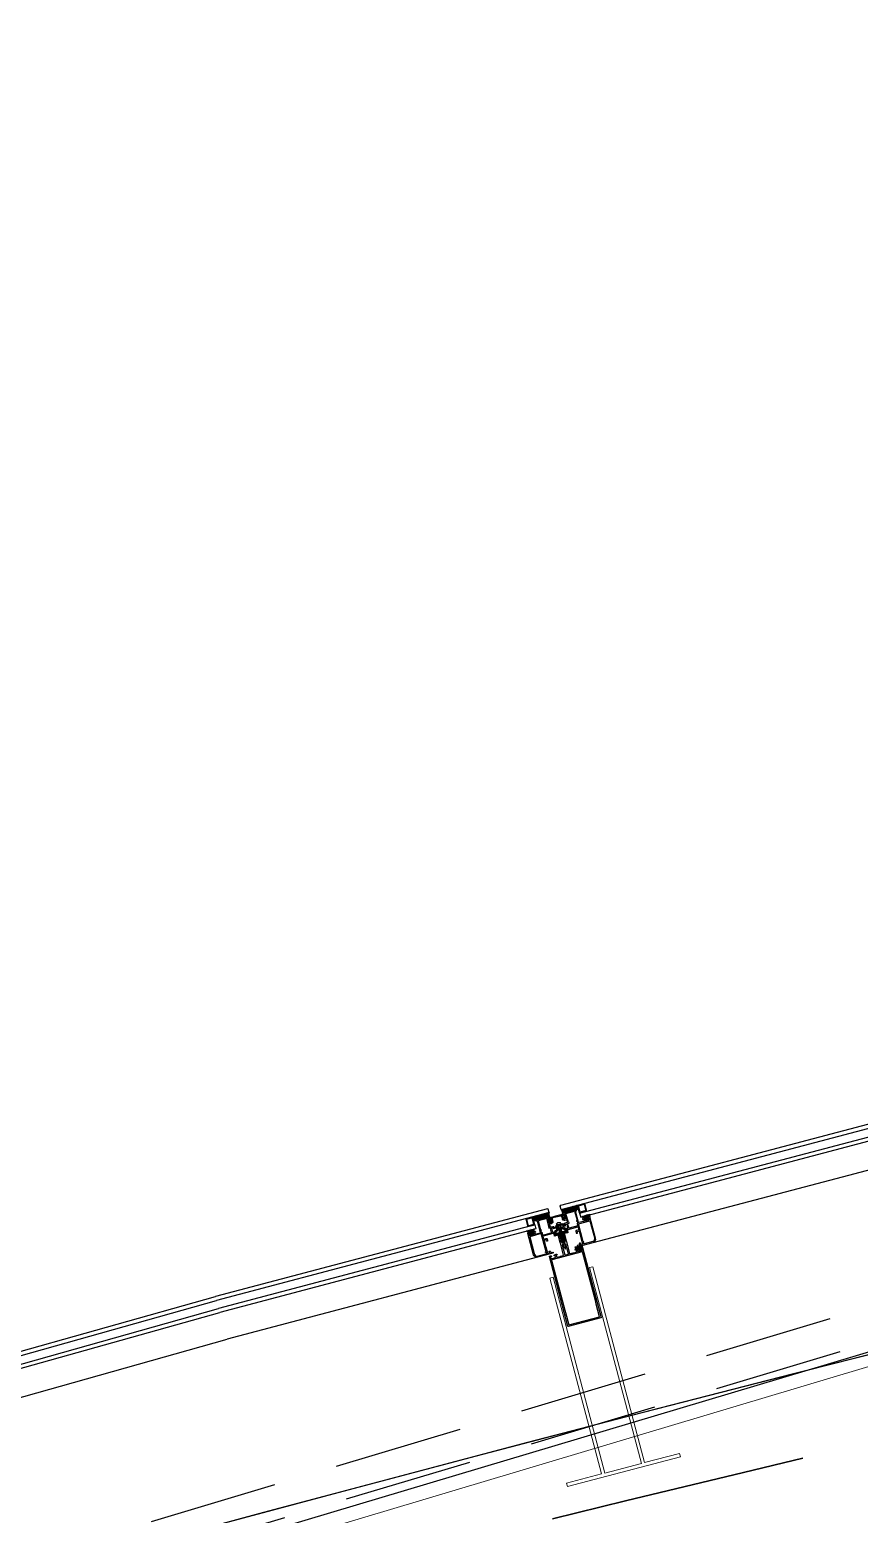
# Model space of a CAD drawing. Header units: millimetres. Extents: x 62878 to 70819, y -67946 to -61850.
# Drawn here: x 64142.7 to 64263.5, y -62101.5 to -61885.4 of the extents above; entities that cross this region are included whole.
import ezdxf

# ---------------------------------------------------------------- set-up
doc = ezdxf.new("R2010")
doc.units = ezdxf.units.MM
doc.linetypes.add('HIDDEN', pattern=[0.375, 0.25, -0.125])
doc.layers.add('alan hesabı1', color=7, linetype='Continuous', plot=False)
for name, color, linetype, lineweight in [('BA DÖŞ.-yeni', 11, 'Continuous', 30), ('Dog_dos_yeni', 63, 'Continuous', 5), ('DOGRAMA', 171, 'Continuous', 0), ('DUV.ALÇ.-yeni', 20, 'Continuous', 25), ('GOR-2', 152, 'Continuous', 20)]:
    doc.layers.add(name, color=color, linetype=linetype, lineweight=lineweight)
pattern_1 = [(239.79576, (64329.14351, -62042.92841), (0.13719772, -0.07986456), [])]
pattern_2 = [(329.79576, (64116.50258, -62099.09374), (-0.07986456, -0.13719772), [])]

# ---------------------------------------------------------------- blocks, each defined once
blk = doc.blocks.new('a2we')
at = {"lineweight": 5, "ltscale": 0.5}
for p, q in [((-198.1, -420.1), (-197.1, -419.7)), ((-194.9, -421.4), (-198.1, -420.1)), ((-193.9, -421), (-198.1, -420.1)), ((-198.1, -422.7), (-197.1, -422.3)), ((-194.9, -424), (-198.1, -422.7)), ((-193.9, -423.6), (-198.1, -422.7)), ((-198.1, -425.2), (-197.1, -424.9)), ((-194.9, -426.5), (-198.1, -425.2)), ((-193.9, -426.1), (-198.1, -425.2)), ((-198.1, -427.7), (-197.1, -427.3)), ((-194.9, -429), (-198.1, -427.7)), ((-193.9, -428.6), (-198.1, -427.7)), ((-198.1, -429.9), (-197.1, -429.6)), ((-194.9, -431.2), (-198.1, -429.9)), ((-193.9, -430.9), (-198.1, -429.9)), ((-198.1, -432.2), (-197.1, -431.8)), ((-194.9, -433.5), (-198.1, -432.2)), ((-193.9, -433.1), (-198.1, -432.2)), ((-197.6, -417.6), (-196.6, -417.2)), ((-194.2, -418.3), (-197.6, -417.6)), ((-195.2, -418.6), (-197.6, -417.6)), ((-196.9, -417.9), (-197.1, -418.3)), ((-197.1, -419.7), (-197.1, -418.4)), ((-197.1, -419.7), (-193.9, -421)), ((-197.1, -419.7), (-193.9, -421)), ((-197.1, -422.3), (-197.1, -420.5)), ((-197.1, -422.3), (-193.9, -423.6)), ((-197.1, -422.3), (-193.9, -423.6)), ((-197.1, -424.9), (-197.1, -423.1)), ((-197.1, -424.9), (-193.9, -426.1)), ((-197.1, -424.9), (-193.9, -426.1)), ((-197.1, -427.3), (-197.1, -425.6)), ((-197.1, -427.3), (-193.9, -428.6)), ((-197.1, -427.3), (-193.9, -428.6)), ((-197.1, -429.6), (-197.1, -428)), ((-197.1, -429.6), (-193.9, -430.9)), ((-197.1, -429.6), (-193.9, -430.9)), ((-197.1, -431.8), (-197.1, -430.3)), ((-197.1, -431.8), (-193.9, -433.1)), ((-197.1, -431.8), (-193.9, -433.1)), ((-196, -415.3), (-196.6, -417.2)), ((-196.6, -417.2), (-194.2, -418.3)), ((-196, -415.3), (-195.5, -417.7)), ((-194.2, -418.3), (-195.2, -418.6)), ((-195.2, -418.6), (-194.9, -419.3)), ((-194.9, -420.6), (-194.9, -419.4)), ((-193.9, -421), (-194.9, -421.4)), ((-194.9, -423.2), (-194.9, -421.4)), ((-193.9, -423.6), (-194.9, -424)), ((-194.9, -425.7), (-194.9, -424)), ((-193.9, -426.1), (-194.9, -426.5)), ((-194.9, -428.2), (-194.9, -426.5)), ((-193.9, -428.6), (-194.9, -429)), ((-194.9, -430.5), (-194.9, -429)), ((-193.9, -430.9), (-194.9, -431.2)), ((-194.9, -432.7), (-194.9, -431.2)), ((-192.8, -453.3), (-199.2, -453.3)), ((-199.2, -454.6), (-199.2, -453.3)), ((-198.1, -434.4), (-197.1, -434.1)), ((-194.9, -435.7), (-198.1, -434.4)), ((-193.9, -435.4), (-198.1, -434.4)), ((-198.1, -436.7), (-197.1, -436.4)), ((-194.9, -438), (-198.1, -436.7)), ((-193.9, -437.7), (-198.1, -436.7)), ((-198.1, -439), (-197.1, -438.7)), ((-194.9, -440.3), (-198.1, -439)), ((-193.9, -440), (-198.1, -439)), ((-198.1, -441.3), (-197.1, -441)), ((-194.9, -442.6), (-198.1, -441.3)), ((-193.9, -442.3), (-198.1, -441.3)), ((-198.1, -443.6), (-197.1, -443.3)), ((-194.9, -444.9), (-198.1, -443.6)), ((-193.9, -444.6), (-198.1, -443.6)), ((-198.1, -445.9), (-197.1, -445.6)), ((-193.9, -446.9), (-198.1, -445.9)), ((-194.9, -447.2), (-198.1, -445.9)), ((-197.1, -447.9), (-198.1, -448.2)), ((-194.9, -449.5), (-198.1, -448.2)), ((-198.1, -448.2), (-193.9, -449.2)), ((-198.1, -450.5), (-197.1, -450.2)), ((-194.9, -451.8), (-198.1, -450.5)), ((-193.9, -451.5), (-198.1, -450.5)), ((-197.1, -434.1), (-197.1, -432.5)), ((-197.1, -434.1), (-193.9, -435.4)), ((-197.1, -434.1), (-193.9, -435.4)), ((-197.1, -436.4), (-197.1, -434.8)), ((-197.1, -436.4), (-193.9, -437.7)), ((-197.1, -436.4), (-193.9, -437.7)), ((-197.1, -438.7), (-197.1, -437.1)), ((-197.1, -438.7), (-193.9, -440)), ((-197.1, -438.7), (-193.9, -440)), ((-197.1, -441), (-197.1, -439.4)), ((-197.1, -441), (-193.9, -442.3)), ((-197.1, -443.3), (-197.1, -441.7)), ((-197.1, -443.3), (-193.9, -444.6)), ((-197.1, -445.6), (-197.1, -444)), ((-197.1, -445.6), (-193.9, -446.9)), ((-197.1, -445.6), (-193.9, -446.9)), ((-197.1, -447.9), (-197.1, -446.3)), ((-193.9, -449.2), (-197.1, -447.9)), ((-197.1, -450.2), (-197.1, -448.6)), ((-197.1, -450.2), (-193.9, -451.5)), ((-197.1, -453.3), (-197.1, -450.9)), ((-193.9, -433.1), (-194.9, -433.5)), ((-194.9, -435), (-194.9, -433.5)), ((-193.9, -435.4), (-194.9, -435.7)), ((-194.9, -437.3), (-194.9, -435.7)), ((-193.9, -437.7), (-194.9, -438)), ((-194.9, -439.6), (-194.9, -438)), ((-193.9, -440), (-194.9, -440.3)), ((-194.9, -441.8), (-194.9, -440.3)), ((-193.9, -442.3), (-194.9, -442.6)), ((-194.9, -444.1), (-194.9, -442.6)), ((-193.9, -444.6), (-194.9, -444.9)), ((-194.9, -446.4), (-194.9, -444.9)), ((-193.9, -446.9), (-194.9, -447.2)), ((-194.9, -448.7), (-194.9, -447.2)), ((-193.9, -449.2), (-194.9, -449.5)), ((-194.9, -451), (-194.9, -449.5)), ((-193.9, -451.5), (-194.9, -451.8)), ((-194.9, -453.3), (-194.9, -451.8)), ((-192.8, -454.6), (-192.8, -453.3))]:
    blk.add_line(p, q, dxfattribs=at)
blk.add_lwpolyline([(-196.5, -455.7), (-196.1, -455.4), (-195.9, -455.4), (-195.6, -455.7)], dxfattribs=at)
for centre, radius, start, end in [((-196.9, -418.4), 0.2, 155.3251, 180), ((-195.1, -419.4), 0.2, 0, 19.1116), ((-195.7, -449.5), 6.19, 234.7573, 262.4905), ((-196.4, -449.5), 6.19, 277.5095, 305.2427)]:
    blk.add_arc(centre, radius, start, end, dxfattribs=at)

msp = doc.modelspace()

# ---------------------------------------------------------------- hatches: boundary and pattern name
at = {"layer": 'DOGRAMA', "lineweight": -2}
h = msp.add_hatch(dxfattribs=at)
h.set_pattern_fill('ANSI31', color=256, scale=0.04, angle=672.2161, style=0)
h.set_pattern_definition([(329.79576, (64096.87568, -62104.27784), (-0.06389165, -0.10975817), [])])
h.paths.add_polyline_path([(64221.62, -62057.33, 0.414214), (64221.6, -62057.36), (64220.34, -62057.69, 0.153231), (64220.09, -62057.14), (64221.47, -62056.77)])
h.paths.add_polyline_path([(64221.89, -62057.28), (64221.65, -62057.35, 0.414214), (64221.62, -62057.33), (64221.47, -62056.77), (64221.74, -62056.7)])
h = msp.add_hatch(dxfattribs=at)
h.set_pattern_fill('AR-HBONE', color=256, scale=0.03, angle=672.2161, style=0)
h.set_pattern_definition([(239.79576, (64235.77755, -62090.66185), (0.04333845, -0.16407858), [0.36, -0.12]), (329.79576, (64235.71718, -62090.76556), (0.04333845, -0.16407858), [0.36, -0.12])])
h.paths.add_polyline_path([(64222.4, -62057.15), (64222.64, -62057.08), (64222.49, -62056.5), (64221.74, -62056.7), (64221.89, -62057.28)])
h = msp.add_hatch(dxfattribs=at)
h.set_pattern_fill('AR-HBONE', color=256, scale=0.03, angle=672.2161, style=0)
h.set_pattern_definition([(329.79576, (64221.26204, -62094.49586), (0.04333845, -0.16407858), [0.36, -0.12]), (239.79576, (64221.36574, -62094.55623), (0.04333845, -0.16407858), [0.36, -0.12])])
h.paths.add_polyline_path([(64216.35, -62058.75), (64216.1, -62058.81), (64215.95, -62058.23), (64216.7, -62058.03), (64216.85, -62058.61)])
h = msp.add_hatch(dxfattribs=at)
h.set_pattern_fill('ANSI31', color=256, scale=0.04, angle=672.2161, style=0)
h.set_pattern_definition([(239.79576, (64348.77041, -62037.74431), (0.10975817, -0.06389165), [])])
h.paths.add_polyline_path([(64217.11, -62058.52, -0.414214), (64217.15, -62058.54), (64218.41, -62058.2, -0.153231), (64218.35, -62057.6), (64216.97, -62057.96)])
h.paths.add_polyline_path([(64216.85, -62058.61), (64217.09, -62058.55, -0.414214), (64217.11, -62058.52), (64216.97, -62057.96), (64216.7, -62058.03)])
h = msp.add_hatch(dxfattribs=at)
h.set_pattern_fill('ANSI31', color=256, scale=0.05, angle=672.2161, style=0)
h.set_pattern_definition(pattern_2)
edge = h.paths.add_edge_path(flags=16)
edge.add_arc((64219.05, -62058.59), 0.668, 187.9201, 201.6714, ccw=False)
edge.add_line((64218.39, -62058.68), (64218.67, -62058.6))
edge.add_line((64218.67, -62058.6), (64218.71, -62058.76))
edge.add_line((64218.71, -62058.76), (64218.43, -62058.83))
edge = h.paths.add_edge_path()
edge.add_line((64218.87, -62059.05), (64218.76, -62059.08))
edge.add_line((64218.76, -62059.08), (64218.7, -62058.84))
edge.add_line((64218.7, -62058.84), (64218.52, -62058.89))
edge.add_line((64218.52, -62058.89), (64218.55, -62059.01))
edge.add_line((64218.55, -62059.01), (64218.45, -62059.03))
edge.add_arc((64218.71, -62058.68), 0.442, 155.4881, 234.1034, ccw=False)
edge.add_line((64218.31, -62058.49), (64218.4, -62058.47))
edge.add_line((64218.4, -62058.47), (64218.43, -62058.58))
edge.add_line((64218.43, -62058.58), (64218.62, -62058.53))
edge.add_line((64218.62, -62058.53), (64218.56, -62058.3))
edge.add_line((64218.56, -62058.3), (64219.52, -62058.04))
edge.add_arc((64219.53, -62058.09), 0.05, -68.4944, 104.7958, ccw=False)
edge.add_line((64219.55, -62058.13), (64218.84, -62058.38))
edge.add_arc((64218.87, -62058.47), 0.1, 108.3705, 194.7958)
edge.add_line((64218.77, -62058.5), (64218.9, -62058.99))
edge.add_arc((64218.85, -62059), 0.05, -75.2042, 14.7958, ccw=False)
h = msp.add_hatch(dxfattribs=at)
h.set_pattern_fill('ANSI31', color=256, scale=0.05, angle=672.2161, style=0)
h.set_pattern_definition(pattern_1)
edge = h.paths.add_edge_path(flags=16)
edge.add_arc((64219.97, -62058.34), 0.668, 7.9201, 21.6714)
edge.add_line((64220.59, -62058.1), (64220.31, -62058.17))
edge.add_line((64220.31, -62058.17), (64220.35, -62058.33))
edge.add_line((64220.35, -62058.33), (64220.63, -62058.25))
edge = h.paths.add_edge_path()
edge.add_line((64220.36, -62058.66), (64220.46, -62058.63))
edge.add_line((64220.46, -62058.63), (64220.4, -62058.39))
edge.add_line((64220.4, -62058.39), (64220.58, -62058.35))
edge.add_line((64220.58, -62058.35), (64220.62, -62058.46))
edge.add_line((64220.62, -62058.46), (64220.71, -62058.44))
edge.add_arc((64220.31, -62058.25), 0.442, 335.4881, 414.1034)
edge.add_line((64220.57, -62057.9), (64220.47, -62057.92))
edge.add_line((64220.47, -62057.92), (64220.5, -62058.04))
edge.add_line((64220.5, -62058.04), (64220.32, -62058.09))
edge.add_line((64220.32, -62058.09), (64220.26, -62057.85))
edge.add_line((64220.26, -62057.85), (64219.29, -62058.1))
edge.add_arc((64219.3, -62058.15), 0.05, 104.7958, 278.0859)
edge.add_line((64219.31, -62058.2), (64220.05, -62058.06))
edge.add_arc((64220.07, -62058.16), 0.1, 14.7958, 101.221, ccw=False)
edge.add_line((64220.17, -62058.13), (64220.29, -62058.62))
edge.add_arc((64220.34, -62058.61), 0.05, 194.7958, 284.7958)
h = msp.add_hatch(dxfattribs=at)
h.set_pattern_fill('ANSI31', color=256, scale=0.05, angle=672.2161, style=0)
h.set_pattern_definition(pattern_1)
edge = h.paths.add_edge_path(flags=16)
edge.add_arc((64223.76, -62058.18), 0.4, 273.2588, 296.3327, ccw=False)
edge.add_line((64223.78, -62058.58), (64223.71, -62058.33))
edge.add_line((64223.71, -62058.33), (64223.87, -62058.29))
edge.add_line((64223.87, -62058.29), (64223.93, -62058.53))
edge = h.paths.add_edge_path()
edge.add_arc((64223.76, -62058.18), 0.5, 247.9259, 321.6657, ccw=False)
edge.add_line((64223.57, -62058.64), (64223.54, -62058.54))
edge.add_line((64223.54, -62058.54), (64223.66, -62058.51))
edge.add_line((64223.66, -62058.51), (64223.64, -62058.45))
edge.add_arc((64223.55, -62058.48), 0.1, 14.7958, 104.7958)
edge.add_line((64223.52, -62058.38), (64223.31, -62058.44))
edge.add_line((64223.31, -62058.44), (64223.26, -62058.26))
edge.add_line((64223.26, -62058.26), (64223.3, -62058.25))
edge.add_arc((64223.32, -62058.32), 0.065, 36.3864, 104.7958, ccw=False)
edge.add_arc((64223.4, -62058.26), 0.0327, 216.3864, 410.226)
edge.add_arc((64223.31, -62058.41), 0.199, 58.8795, 109.1454)
edge.add_arc((64223.24, -62058.17), 0.05, 105.7679, 283.2812, ccw=False)
edge.add_arc((64223.31, -62058.43), 0.323, 66.4101, 105.7364, ccw=False)
edge.add_arc((64223.45, -62058.12), 0.02, 246.4101, 314.7958)
edge.add_line((64223.46, -62058.13), (64223.62, -62057.98))
edge.add_arc((64223.63, -62057.99), 0.015, -25.2042, 134.7958, ccw=False)
edge.add_line((64223.64, -62057.99), (64223.59, -62058.1))
edge.add_arc((64223.61, -62058.11), 0.02, 154.7958, 314.7958)
edge.add_line((64223.62, -62058.13), (64223.83, -62057.92))
edge.add_arc((64223.84, -62057.93), 0.015, -25.2042, 134.7958, ccw=False)
edge.add_line((64223.86, -62057.94), (64223.8, -62058.05))
edge.add_arc((64223.82, -62058.06), 0.02, 154.7958, 314.7958)
edge.add_line((64223.84, -62058.07), (64224.04, -62057.86))
edge.add_arc((64224.05, -62057.87), 0.015, -25.2042, 134.7958, ccw=False)
edge.add_line((64224.07, -62057.88), (64224.02, -62057.99))
edge.add_arc((64224.03, -62058), 0.02, 154.7958, 314.7958)
edge.add_line((64224.05, -62058.01), (64224.26, -62057.81))
edge.add_arc((64224.27, -62057.82), 0.015, -25.2042, 134.7958, ccw=False)
edge.add_line((64224.28, -62057.82), (64224.23, -62057.93))
edge.add_arc((64224.32, -62057.97), 0.1, 154.7958, 194.7958)
edge.add_line((64224.23, -62058), (64224.28, -62058.18))
edge.add_line((64224.28, -62058.18), (64224.06, -62058.24))
edge.add_arc((64224.09, -62058.34), 0.1, 104.7958, 194.7958)
edge.add_line((64223.99, -62058.36), (64224.01, -62058.42))
edge.add_line((64224.01, -62058.42), (64224.12, -62058.39))
edge.add_line((64224.12, -62058.39), (64224.15, -62058.49))
h = msp.add_hatch(dxfattribs=at)
h.set_pattern_fill('ANSI31', color=256, scale=0.05, angle=672.2161, style=0)
h.set_pattern_definition(pattern_2)
edge = h.paths.add_edge_path(flags=16)
edge.add_arc((64215.67, -62060.31), 0.4, 273.2588, 296.3327)
edge.add_line((64215.85, -62060.67), (64215.79, -62060.43))
edge.add_line((64215.79, -62060.43), (64215.63, -62060.47))
edge.add_line((64215.63, -62060.47), (64215.7, -62060.71))
edge = h.paths.add_edge_path()
edge.add_arc((64215.67, -62060.31), 0.5, 247.9259, 321.6657)
edge.add_line((64216.07, -62060.62), (64216.04, -62060.52))
edge.add_line((64216.04, -62060.52), (64215.92, -62060.55))
edge.add_line((64215.92, -62060.55), (64215.91, -62060.5))
edge.add_arc((64216.01, -62060.47), 0.1, 104.7958, 194.7958, ccw=False)
edge.add_line((64215.98, -62060.37), (64216.19, -62060.32))
edge.add_line((64216.19, -62060.32), (64216.15, -62060.14))
edge.add_line((64216.15, -62060.14), (64216.11, -62060.15))
edge.add_arc((64216.13, -62060.22), 0.065, 104.7958, 173.2051)
edge.add_arc((64216.03, -62060.21), 0.0327, 159.3655, 353.2051, ccw=False)
edge.add_arc((64216.17, -62060.29), 0.199, 100.4461, 150.712, ccw=False)
edge.add_arc((64216.12, -62060.05), 0.05, 286.3104, 463.8236)
edge.add_arc((64216.19, -62060.31), 0.323, 103.8551, 143.1814)
edge.add_arc((64215.91, -62060.11), 0.02, 254.7958, 323.1814, ccw=False)
edge.add_line((64215.91, -62060.13), (64215.69, -62060.07))
edge.add_arc((64215.69, -62060.08), 0.015, 74.7958, 234.7958)
edge.add_line((64215.68, -62060.1), (64215.78, -62060.17))
edge.add_arc((64215.77, -62060.18), 0.02, -105.2042, 54.7958, ccw=False)
edge.add_line((64215.77, -62060.2), (64215.48, -62060.13))
edge.add_arc((64215.48, -62060.14), 0.015, 74.7958, 234.7958)
edge.add_line((64215.47, -62060.15), (64215.57, -62060.22))
edge.add_arc((64215.56, -62060.24), 0.02, -105.2042, 54.7958, ccw=False)
edge.add_line((64215.55, -62060.26), (64215.27, -62060.18))
edge.add_arc((64215.26, -62060.2), 0.015, 74.7958, 234.7958)
edge.add_line((64215.26, -62060.21), (64215.36, -62060.28))
edge.add_arc((64215.35, -62060.3), 0.02, -105.2042, 54.7958, ccw=False)
edge.add_line((64215.34, -62060.31), (64215.06, -62060.24))
edge.add_arc((64215.05, -62060.25), 0.015, 74.7958, 234.7958)
edge.add_line((64215.04, -62060.26), (64215.14, -62060.33))
edge.add_arc((64215.08, -62060.41), 0.1, 14.7958, 54.7958, ccw=False)
edge.add_line((64215.18, -62060.39), (64215.23, -62060.57))
edge.add_line((64215.23, -62060.57), (64215.44, -62060.52))
edge.add_arc((64215.46, -62060.61), 0.1, 14.7958, 104.7958, ccw=False)
edge.add_line((64215.56, -62060.59), (64215.58, -62060.65))
edge.add_line((64215.58, -62060.65), (64215.46, -62060.68))
edge.add_line((64215.46, -62060.68), (64215.49, -62060.77))
h = msp.add_hatch(dxfattribs=at)
h.set_pattern_fill('ANSI31', color=256, scale=0.05, angle=672.2161, style=0)
h.set_pattern_definition(pattern_1)
edge = h.paths.add_edge_path(flags=16)
edge.add_arc((64220.37, -62061.6), 0.05, -75.2042, 14.7958, ccw=False)
edge.add_line((64220.38, -62061.65), (64220.32, -62061.67))
edge.add_arc((64220.31, -62061.62), 0.05, 194.7958, 284.7958, ccw=False)
edge.add_line((64220.26, -62061.63), (64220.21, -62061.41))
edge.add_line((64220.21, -62061.41), (64220.36, -62061.37))
edge.add_line((64220.36, -62061.37), (64220.42, -62061.59))
h.paths.add_polyline_path([(64220.32, -62061.23), (64220.17, -62061.27), (64220.1, -62061), (64220.25, -62060.96)], flags=16)
edge = h.paths.add_edge_path()
edge.add_arc((64220.25, -62061.62), 0.2, 194.7958, 265.362, ccw=False)
edge.add_line((64220.06, -62061.67), (64220.04, -62061.62))
edge.add_line((64220.04, -62061.62), (64220.1, -62061.6))
edge.add_line((64220.1, -62061.6), (64220.07, -62061.48))
edge.add_line((64220.07, -62061.48), (64220.03, -62061.46))
edge.add_arc((64220.08, -62061.37), 0.1, 194.7958, 239.7958, ccw=False)
edge.add_line((64219.98, -62061.4), (64219.95, -62061.27))
edge.add_line((64219.95, -62061.27), (64220.01, -62061.25))
edge.add_line((64220.01, -62061.25), (64219.98, -62061.13))
edge.add_line((64219.98, -62061.13), (64219.84, -62061.05))
edge.add_line((64219.84, -62061.05), (64219.73, -62061.08))
edge.add_line((64219.73, -62061.08), (64219.67, -62060.84))
edge.add_line((64219.67, -62060.84), (64219.63, -62060.9))
edge.add_line((64219.63, -62060.9), (64219.15, -62061.03))
edge.add_line((64219.15, -62061.03), (64219.07, -62060.71))
edge.add_arc((64219.36, -62060.63), 0.3, 134.7958, 194.7958, ccw=False)
edge.add_line((64219.15, -62060.42), (64219.5, -62060.07))
edge.add_arc((64219.52, -62060.1), 0.03, 44.7958, 134.7958, ccw=False)
edge.add_line((64219.54, -62060.07), (64219.58, -62060.12))
edge.add_arc((64219.56, -62060.14), 0.03, -45.2042, 44.7958, ccw=False)
edge.add_line((64219.58, -62060.16), (64219.3, -62060.43))
edge.add_arc((64219.45, -62060.57), 0.2, 134.7958, 196.7154)
edge.add_arc((64219.35, -62060.61), 0.1, 192.0809, 344.7958)
edge.add_arc((64219.55, -62060.66), 0.1, 104.7958, 164.7958, ccw=False)
edge.add_line((64219.52, -62060.57), (64219.84, -62060.48))
edge.add_arc((64219.82, -62060.44), 0.05, 284.7958, 374.7958)
edge.add_line((64219.87, -62060.42), (64219.86, -62060.37))
edge.add_arc((64219.91, -62060.36), 0.05, 104.7958, 194.7958, ccw=False)
edge.add_line((64219.89, -62060.31), (64220.09, -62060.26))
edge.add_arc((64220.1, -62060.31), 0.05, 14.7958, 104.7958, ccw=False)
edge.add_line((64220.15, -62060.3), (64220.16, -62060.35))
edge.add_arc((64220.21, -62060.33), 0.05, 194.7958, 284.7958)
edge.add_line((64220.22, -62060.38), (64220.54, -62060.3))
edge.add_arc((64220.56, -62060.39), 0.1, 44.7958, 104.7958, ccw=False)
edge.add_arc((64220.71, -62060.25), 0.1, 224.7958, 377.5106)
edge.add_arc((64220.61, -62060.27), 0.2, 12.8762, 74.7958)
edge.add_line((64220.66, -62060.08), (64220.28, -62059.97))
edge.add_arc((64220.29, -62059.94), 0.03, 164.7958, 254.7958, ccw=False)
edge.add_line((64220.26, -62059.94), (64220.28, -62059.88))
edge.add_arc((64220.31, -62059.89), 0.03, 74.7958, 164.7958, ccw=False)
edge.add_line((64220.32, -62059.86), (64220.79, -62059.99))
edge.add_arc((64220.71, -62060.28), 0.3, 14.7958, 74.7958, ccw=False)
edge.add_line((64221, -62060.2), (64221.09, -62060.52))
edge.add_line((64221.09, -62060.52), (64220.6, -62060.64))
edge.add_line((64220.6, -62060.64), (64220.54, -62060.61))
edge.add_line((64220.54, -62060.61), (64220.6, -62060.85))
edge.add_line((64220.6, -62060.85), (64220.5, -62060.88))
edge.add_line((64220.5, -62060.88), (64220.42, -62061.01))
edge.add_line((64220.42, -62061.01), (64220.45, -62061.14))
edge.add_line((64220.45, -62061.14), (64220.51, -62061.12))
edge.add_line((64220.51, -62061.12), (64220.54, -62061.25))
edge.add_arc((64220.45, -62061.27), 0.1, -30.2042, 14.7958, ccw=False)
edge.add_line((64220.53, -62061.32), (64220.51, -62061.36))
edge.add_line((64220.51, -62061.36), (64220.54, -62061.49))
edge.add_line((64220.54, -62061.49), (64220.6, -62061.47))
edge.add_line((64220.6, -62061.47), (64220.62, -62061.52))
edge.add_arc((64220.42, -62061.58), 0.2, -55.7705, 14.7958, ccw=False)
edge.add_arc((64220.27, -62061.35), 0.47, 265.362, 304.2295, ccw=False)
h = msp.add_hatch(dxfattribs=at)
h.set_pattern_fill('ANSI31', color=256, scale=0.05, angle=672.2161, style=0)
h.set_pattern_definition(pattern_1)
edge = h.paths.add_edge_path()
edge.add_arc((64223.26, -62062.47), 0.1, 154.7958, 194.7958)
edge.add_line((64223.16, -62062.49), (64223.2, -62062.66))
edge.add_line((64223.2, -62062.66), (64222.99, -62062.72))
edge.add_arc((64223.02, -62062.81), 0.1, 104.7958, 194.7958)
edge.add_line((64222.92, -62062.84), (64222.93, -62062.9))
edge.add_line((64222.93, -62062.9), (64223.05, -62062.87))
edge.add_line((64223.05, -62062.87), (64223.08, -62062.96))
edge.add_arc((64222.68, -62062.65), 0.5, 247.9259, 321.6657, ccw=False)
edge.add_line((64222.5, -62063.12), (64222.47, -62063.02))
edge.add_line((64222.47, -62063.02), (64222.59, -62062.99))
edge.add_line((64222.59, -62062.99), (64222.57, -62062.93))
edge.add_arc((64222.47, -62062.96), 0.1, 14.7958, 104.7958)
edge.add_line((64222.45, -62062.86), (64222.24, -62062.91))
edge.add_line((64222.24, -62062.91), (64222.2, -62062.76))
edge.add_line((64222.2, -62062.76), (64222.23, -62062.75))
edge.add_arc((64222.25, -62062.81), 0.065, 36.3864, 104.7958, ccw=False)
edge.add_arc((64222.33, -62062.76), 0.0327, 216.3864, 410.226)
edge.add_arc((64222.19, -62062.92), 0.242, 49.5983, 95.1051)
edge.add_arc((64222.16, -62062.62), 0.05, 105.7679, 283.2812, ccw=False)
edge.add_arc((64222.18, -62062.95), 0.372, 58.2957, 94.9473, ccw=False)
edge.add_arc((64222.38, -62062.61), 0.02, 246.4101, 314.7958)
edge.add_line((64222.4, -62062.63), (64222.55, -62062.47))
edge.add_arc((64222.56, -62062.48), 0.015, -25.2042, 134.7958, ccw=False)
edge.add_line((64222.58, -62062.49), (64222.52, -62062.6))
edge.add_arc((64222.54, -62062.61), 0.02, 154.7958, 314.7958)
edge.add_line((64222.56, -62062.62), (64222.76, -62062.42))
edge.add_arc((64222.77, -62062.43), 0.015, -25.2042, 134.7958, ccw=False)
edge.add_line((64222.79, -62062.43), (64222.74, -62062.54))
edge.add_arc((64222.75, -62062.55), 0.02, 154.7958, 314.7958)
edge.add_line((64222.77, -62062.57), (64222.98, -62062.36))
edge.add_arc((64222.99, -62062.37), 0.015, -25.2042, 134.7958, ccw=False)
edge.add_line((64223, -62062.38), (64222.95, -62062.49))
edge.add_arc((64222.97, -62062.5), 0.02, 154.7958, 314.7958)
edge.add_line((64222.98, -62062.51), (64223.19, -62062.3))
edge.add_arc((64223.2, -62062.31), 0.015, -25.2042, 134.7958, ccw=False)
edge.add_line((64223.21, -62062.32), (64223.16, -62062.42))
edge = h.paths.add_edge_path(flags=16)
edge.add_line((64222.7, -62063.03), (64222.65, -62062.84))
edge.add_arc((64222.68, -62062.83), 0.03, 104.7958, 194.7958, ccw=False)
edge.add_line((64222.67, -62062.8), (64222.77, -62062.77))
edge.add_arc((64222.78, -62062.8), 0.03, 14.7958, 104.7958, ccw=False)
edge.add_line((64222.8, -62062.8), (64222.85, -62062.99))
edge.add_arc((64222.83, -62062.99), 0.03, -67.4378, 14.7958, ccw=False)
edge.add_arc((64222.68, -62062.65), 0.4, 277.0293, 292.5622, ccw=False)
edge.add_arc((64222.73, -62063.02), 0.03, 194.7958, 277.0293, ccw=False)

# ---------------------------------------------------------------- linework, layer by layer
msp.add_lwpolyline([(68896.02, -63031.44), (69030.26, -63071.18), (69185.28, -62547.65), (68893, -62461.11, 1.044368), (68063.2, -62298.73, 0.204375), (63106.96, -62494.78, 0.353953), (62932.94, -62997.83), (63753.18, -65779.6), (64154.95, -67142.15), (65336.72, -66792.62), (65336.7, -66829.11), (65270.54, -66829.07, 0.626789), (65270.2, -67369.07), (65531.84, -67369.23, 0.926242), (66130.09, -67369.61), (66391.73, -67369.77, 0.626743), (66392.07, -66829.77), (66326.15, -66829.73), (66326.17, -66793.24), (67506.16, -67144.13), (68467.02, -63899.09), (68625.2, -63946.04), (68896.02, -63031.42)], format="xyb")
at = {"layer": 'alan hesabı1', "linetype": 'ByBlock'}
msp.add_lwpolyline([(63834.49, -63141.61), (64642.2, -62924.95), (64568.12, -62564.48), (64555.31, -62562.44), (64541.37, -62555.33), (64530.32, -62544.26), (64523.22, -62530.32), (64520.79, -62514.86), (64523.24, -62499.41), (64530.35, -62485.48), (64541.42, -62474.43), (64548.84, -62470.65), (64480.8, -62139.51), (64480.8, -62139.51), (64442.69, -62147.32), (64409.08, -62034.84), (63646.15, -62262.75)], dxfattribs=at)
at = {"layer": 'BA DÖŞ.-yeni', "linetype": 'HIDDEN', "ltscale": 150}
msp.add_arc((65815.04, -68607.15), 6697.94, 70.74616, 109.296847, dxfattribs=at)
at = {"layer": 'Dog_dos_yeni'}
msp.add_lwpolyline([(64237.46, -62093.14), (64221.02, -62097.48), (64220.89, -62096.99), (64225.97, -62095.65), (64218.44, -62067.13), (64218.92, -62067), (64226.45, -62095.53), (64231.77, -62094.12), (64224.24, -62065.6), (64224.72, -62065.47), (64232.25, -62093.99), (64237.33, -62092.65), (64237.46, -62093.14)], close=True, dxfattribs=at)
at = {"layer": 'DOGRAMA', "lineweight": -2}
for p, q in [((64220.03, -62056.53), (64268.36, -62043.77)), ((64220.09, -62057.14), (64268.51, -62044.35)), ((64222.79, -62057.66), (64268.81, -62045.51)), ((64222.95, -62058.24), (64268.95, -62046.09)), ((64224.75, -62061.95), (64269.96, -62050.01)), ((64219.96, -62056.65), (64220.03, -62056.53)), ((64220.09, -62057.14), (64219.96, -62056.65)), ((64221.89, -62057.28), (64221.74, -62056.7)), ((64221.89, -62057.28), (64221.74, -62056.7)), ((64222.49, -62056.5), (64222.64, -62057.08)), ((64218.1, -62057.04), (64169.77, -62069.81)), ((64218.35, -62057.6), (64169.92, -62070.39)), ((64215.95, -62058.23), (64216.1, -62058.81)), ((64216.85, -62058.61), (64216.1, -62058.81)), ((64216.85, -62058.61), (64216.7, -62058.03)), ((64216.85, -62058.61), (64216.7, -62058.03)), ((64218.22, -62057.11), (64218.1, -62057.04)), ((64218.35, -62057.6), (64218.22, -62057.11)), ((64221.89, -62057.28), (64222.64, -62057.08)), ((64222.79, -62057.66), (64222.95, -62058.24)), ((64216.26, -62059.39), (64170.24, -62071.55)), ((64216.41, -62059.97), (64170.4, -62072.12)), ((64216.26, -62059.39), (64216.41, -62059.97)), ((64216.67, -62064.08), (64171.46, -62076.02)), ((64121.65, -62083.35), (64169.77, -62069.81)), ((64121.71, -62083.95), (64169.92, -62070.39)), ((64124.43, -62084.44), (64170.24, -62071.55)), ((64124.59, -62085.01), (64170.4, -62072.12)), ((64126.45, -62088.69), (64171.46, -62076.02))]:
    msp.add_line(p, q, dxfattribs=at)
msp.add_lwpolyline([(68355.73, -61957.86, 0.273736), (68066.91, -62277.72, 0.209295), (68023.71, -62283.85, 0.198368), (63201.05, -62451.11)], format="xyb", dxfattribs=at)
for points in [[(64222.49, -62056.52), (64223.51, -62056.26), (64223.8, -62057.38), (64222.79, -62057.65)], [(64222.61, -62056.59), (64223.44, -62056.38), (64223.68, -62057.31), (64222.86, -62057.52)], [(64215.96, -62058.25), (64214.94, -62058.52), (64215.24, -62059.64), (64216.25, -62059.37)], [(64215.89, -62058.37), (64215.06, -62058.59), (64215.31, -62059.52), (64216.13, -62059.3)], [(64220.32, -62061.23), (64220.17, -62061.27), (64220.1, -62061), (64220.25, -62060.96)], [(64220.17, -62061.27), (64220.32, -62061.23), (64220.25, -62060.96), (64220.1, -62061)]]:
    msp.add_lwpolyline(points, close=True, dxfattribs=at)
at = {"layer": 'DOGRAMA', "lineweight": -2, "ltscale": 0.5}
for points in [[(64215.52, -62060.64), (64215.4, -62060.67), (64215.46, -62060.92, 0.414214), (64215.52, -62060.95), (64216.12, -62060.79, 0.414214), (64216.16, -62060.73), (64216.09, -62060.49), (64215.97, -62060.52, -0.668097), (64215.93, -62060.48), (64215.97, -62060.41, -0.198962), (64216, -62060.39), (64216.25, -62060.32, -0.372839), (64216.36, -62060.38, -0.45685), (64216.34, -62060.42), (64216.23, -62060.45), (64216.29, -62060.69, 0.414214), (64216.35, -62060.72), (64217.05, -62060.54, 0.414214), (64217.07, -62060.5), (64216.63, -62058.86, 0.414214), (64216.6, -62058.84), (64216.51, -62058.86, -0.414214), (64216.47, -62058.84), (64216.45, -62058.75, -0.414214), (64216.47, -62058.71), (64218.47, -62058.19, -0.414214), (64218.51, -62058.21), (64218.57, -62058.43, -0.198962), (64218.56, -62058.47), (64218.5, -62058.54, -0.668048), (64218.44, -62058.53), (64218.4, -62058.36), (64218.2, -62058.41, 0.414214), (64218.17, -62058.47), (64218.34, -62059.12, 0.414214), (64218.4, -62059.16), (64218.59, -62059.11), (64218.55, -62058.93, -0.668048), (64218.59, -62058.9), (64218.69, -62058.93, -0.19911), (64218.71, -62058.96), (64218.74, -62059.07, -0.414214), (64218.64, -62059.24), (64218.43, -62059.29, 0.414214), (64218.4, -62059.35), (64218.48, -62059.65, 0.414214), (64218.54, -62059.69), (64218.88, -62059.6, -0.414214), (64219.06, -62059.71), (64219.1, -62059.87, -0.414214), (64219.07, -62059.93), (64218.99, -62059.95, -0.414214), (64218.97, -62059.94), (64218.92, -62059.76), (64218.68, -62059.83), (64218.85, -62060.47), (64219.24, -62060.37), (64219.21, -62060.28, -0.414214), (64219.25, -62060.21), (64219.3, -62060.2, -0.414214), (64219.36, -62060.24), (64219.38, -62060.31, -0.414214), (64219.23, -62060.56), (64217.48, -62061.02, 0.414214), (64217.45, -62061.06), (64217.55, -62061.41, 0.414214), (64217.58, -62061.44), (64217.89, -62061.35, -0.414214), (64218.08, -62061.46), (64218.12, -62061.63, -0.414214), (64218.05, -62061.76), (64218.03, -62061.76), (64217.98, -62061.77, -0.414214), (64217.95, -62061.75), (64217.9, -62061.57, 0.414214), (64217.86, -62061.55), (64217.63, -62061.61, 0.414214), (64217.61, -62061.65), (64217.84, -62062.54), (64217.82, -62062.58), (64217.86, -62062.6), (64218.1, -62063.49, 0.414214), (64218.13, -62063.51), (64218.36, -62063.45, 0.414214), (64218.39, -62063.42), (64218.35, -62063.26, -0.414214), (64218.37, -62063.22), (64218.42, -62063.21), (64218.43, -62063.21, -0.414214), (64218.56, -62063.28), (64218.59, -62063.42), (64218.9, -62063.34, -0.414214), (64218.94, -62063.36), (64218.94, -62063.38, -0.414214), (64218.87, -62063.5), (64216.67, -62064.08, -0.414214), (64216.06, -62063.73), (64215.24, -62060.62, -0.414214), (64215.26, -62060.59), (64215.42, -62060.54, -0.19911), (64215.46, -62060.55), (64215.53, -62060.59, -0.668097)], [(64224.05, -62058.39), (64224.18, -62058.35), (64224.24, -62058.6, -0.414214), (64224.2, -62058.66), (64223.6, -62058.82, -0.414214), (64223.54, -62058.78), (64223.48, -62058.54), (64223.61, -62058.5, 0.668097), (64223.61, -62058.45), (64223.54, -62058.41, 0.198962), (64223.51, -62058.41), (64223.26, -62058.47, 0.372839), (64223.19, -62058.58, 0.45685), (64223.23, -62058.6), (64223.34, -62058.57), (64223.41, -62058.81, -0.414214), (64223.37, -62058.87), (64222.67, -62059.05, -0.414214), (64222.64, -62059.03), (64222.2, -62057.39, -0.414214), (64222.22, -62057.35), (64222.31, -62057.33, 0.414214), (64222.33, -62057.29), (64222.31, -62057.2, 0.414214), (64222.27, -62057.18), (64220.27, -62057.71, 0.414214), (64220.25, -62057.75), (64220.31, -62057.97, 0.198962), (64220.33, -62058), (64220.43, -62058.03, 0.668048), (64220.47, -62058), (64220.43, -62057.82), (64220.62, -62057.77, -0.414214), (64220.68, -62057.81), (64220.85, -62058.46, -0.414214), (64220.82, -62058.52), (64220.62, -62058.57), (64220.58, -62058.4, 0.668048), (64220.52, -62058.39), (64220.45, -62058.46, 0.19911), (64220.45, -62058.5), (64220.48, -62058.61, 0.414214), (64220.65, -62058.71), (64220.85, -62058.65, -0.414214), (64220.91, -62058.69), (64220.99, -62058.99, -0.414214), (64220.96, -62059.05), (64220.62, -62059.14, 0.414214), (64220.51, -62059.32), (64220.55, -62059.49, 0.414214), (64220.62, -62059.52), (64220.69, -62059.5, 0.414214), (64220.71, -62059.48), (64220.66, -62059.3), (64220.9, -62059.24), (64221.07, -62059.89), (64220.69, -62059.99), (64220.66, -62059.89, 0.414214), (64220.6, -62059.86), (64220.55, -62059.87, 0.414214), (64220.52, -62059.93), (64220.54, -62060.01, 0.414214), (64220.78, -62060.15), (64222.54, -62059.69, -0.414214), (64222.58, -62059.71), (64222.67, -62060.06, -0.414214), (64222.65, -62060.1), (64222.34, -62060.18, 0.414214), (64222.23, -62060.36), (64222.28, -62060.54, 0.414214), (64222.4, -62060.61), (64222.42, -62060.6), (64222.47, -62060.59, 0.414214), (64222.49, -62060.55), (64222.44, -62060.37, -0.414214), (64222.46, -62060.33), (64222.7, -62060.27, -0.414214), (64222.73, -62060.29), (64222.97, -62061.19), (64223.01, -62061.21), (64222.98, -62061.24), (64223.22, -62062.14, -0.414214), (64223.2, -62062.18), (64222.97, -62062.24, -0.414214), (64222.93, -62062.22), (64222.89, -62062.06, 0.414214), (64222.85, -62062.04), (64222.8, -62062.05), (64222.79, -62062.06, 0.414214), (64222.71, -62062.18), (64222.75, -62062.32), (64222.44, -62062.4, 0.414214), (64222.42, -62062.44), (64222.43, -62062.46, 0.414214), (64222.55, -62062.53), (64224.75, -62061.95, 0.414214), (64225.11, -62061.34), (64224.29, -62058.23, 0.414214), (64224.25, -62058.21), (64224.09, -62058.25, 0.19911), (64224.06, -62058.28), (64224.02, -62058.35, 0.668097)], [(64222.12, -62063.06, -0.414214), (64222.19, -62062.93), (64222.43, -62062.87, -0.414214), (64222.55, -62062.94), (64222.56, -62062.96), (64222.41, -62063), (64222.48, -62063.24, 0.414214), (64222.54, -62063.28), (64222.8, -62063.21), (64222.84, -62063.23), (64222.86, -62063.19), (64223.12, -62063.12, 0.414214), (64223.15, -62063.06), (64223.09, -62062.82), (64222.95, -62062.86), (64222.94, -62062.84, -0.414214), (64223.01, -62062.72), (64223.18, -62062.67, -0.414214), (64223.21, -62062.69), (64225.9, -62072.89, -0.414214), (64225.88, -62072.92), (64221.11, -62074.18, -0.414214), (64221.07, -62074.16), (64218.38, -62063.97, -0.414214), (64218.4, -62063.93), (64218.56, -62063.89, -0.414214), (64218.69, -62063.96), (64218.69, -62063.98), (64218.55, -62064.02), (64218.61, -62064.26, 0.414214), (64218.67, -62064.3), (64218.93, -62064.23), (64218.97, -62064.25), (64218.99, -62064.21), (64219.25, -62064.14, 0.414214), (64219.29, -62064.08), (64219.22, -62063.84), (64219.08, -62063.88), (64219.07, -62063.86, -0.414214), (64219.14, -62063.74), (64219.39, -62063.67, -0.414214), (64219.51, -62063.75), (64219.51, -62063.76), (64219.37, -62063.8), (64219.43, -62064.04, 0.414214), (64219.49, -62064.08), (64219.92, -62063.97), (64219.96, -62063.99), (64219.98, -62063.95), (64220.41, -62063.84, 0.414214), (64220.45, -62063.78), (64219.99, -62062.04), (64220.01, -62062), (64219.97, -62061.98), (64219.75, -62061.15, -0.414214), (64219.79, -62061.09), (64219.82, -62061.08, -0.198912), (64219.85, -62061.08), (64219.94, -62061.13, -0.198912), (64219.96, -62061.16), (64219.98, -62061.24), (64219.95, -62061.25, 0.414214), (64219.93, -62061.29), (64219.98, -62061.45), (64220.03, -62061.48, -0.198912), (64220.06, -62061.51), (64220.08, -62061.59), (64220.05, -62061.6, 0.414214), (64220.03, -62061.63), (64220.07, -62061.8), (64220.12, -62061.83, -0.198912), (64220.15, -62061.86), (64220.18, -62061.99, 0.414214), (64220.22, -62062.01), (64220.64, -62061.89, 0.414214), (64220.66, -62061.86), (64220.63, -62061.73, -0.198912), (64220.64, -62061.69), (64220.67, -62061.64), (64220.62, -62061.47, 0.414214), (64220.59, -62061.45), (64220.56, -62061.46), (64220.54, -62061.38, -0.198912), (64220.54, -62061.35), (64220.58, -62061.29), (64220.53, -62061.13, 0.414214), (64220.5, -62061.11), (64220.47, -62061.11), (64220.45, -62061.04, -0.198912), (64220.45, -62061), (64220.5, -62060.91, -0.198912), (64220.53, -62060.89), (64220.56, -62060.88, -0.414214), (64220.62, -62060.92), (64220.84, -62061.75), (64220.82, -62061.79), (64220.86, -62061.81), (64221.32, -62063.55, 0.414214), (64221.38, -62063.58), (64221.81, -62063.47), (64221.84, -62063.49), (64221.86, -62063.45), (64222.3, -62063.34, 0.414214), (64222.33, -62063.28), (64222.27, -62063.04), (64222.12, -62063.08)], [(64219.92, -62060.09), (64219.95, -62060.08, 0.267949), (64219.97, -62060.06), (64220.04, -62059.81, -0.12216), (64220.06, -62059.77, 0.257961), (64220.09, -62059.67), (64220.04, -62059.48, 0.414214), (64219.97, -62059.44), (64219.35, -62059.61, 0.414214), (64219.28, -62059.73), (64219.31, -62059.88, 0.414214), (64219.44, -62059.95), (64219.64, -62059.9, -0.267949), (64219.74, -62059.92), (64219.9, -62060.08, 0.267949)], [(64220.55, -62059.55), (64220.7, -62059.51, 0.414214), (64220.72, -62059.48), (64220.69, -62059.34, -0.414214), (64220.71, -62059.3), (64220.84, -62059.27, -0.414214), (64220.9, -62059.3), (64221.04, -62059.82, -0.414214), (64221.01, -62059.88), (64220.74, -62059.95, -0.414214), (64220.68, -62059.91), (64220.66, -62059.83, 0.414214), (64220.6, -62059.8), (64220.22, -62059.9, 0.267949), (64220.15, -62059.97), (64220.09, -62060.18, -0.267949), (64220.07, -62060.21), (64219.88, -62060.26, -0.267949), (64219.85, -62060.25), (64219.66, -62060.06, 0.133822), (64219.61, -62060.03, -0.270236), (64219.47, -62059.89), (64219.38, -62059.55, -0.414214), (64219.45, -62059.43), (64219.71, -62059.36), (64219.75, -62059.38), (64219.77, -62059.34), (64220.32, -62059.2, -0.414214), (64220.45, -62059.27), (64220.51, -62059.53, 0.414214)], [(64219.95, -62060.08), (64219.92, -62060.09, -0.267949), (64219.9, -62060.08), (64219.71, -62059.9, 0.12216), (64219.67, -62059.87, -0.257961), (64219.6, -62059.8), (64219.55, -62059.61, -0.414214), (64219.59, -62059.55), (64220.22, -62059.38, -0.414214), (64220.34, -62059.45), (64220.38, -62059.6, -0.414214), (64220.31, -62059.72), (64220.1, -62059.77, 0.267949), (64220.03, -62059.84), (64219.97, -62060.06, -0.267949)], [(64220.63, -62071.8), (64220.72, -62072.13), (64221.2, -62073.94, 0.414214), (64221.23, -62073.96), (64225.66, -62072.79, 0.414214), (64225.68, -62072.76), (64225.21, -62070.95), (64225.12, -62070.61), (64223.19, -62063.32, 0.414214), (64223.15, -62063.3), (64218.73, -62064.47, 0.414214), (64218.71, -62064.51)]]:
    msp.add_lwpolyline(points, format="xyb", close=True, dxfattribs=at)
at = {"layer": 'DOGRAMA', "linetype": 'ByBlock', "lineweight": -2}
for points in [[(64218.63, -62060.22, -1), (64218.61, -62060.16), (64218.59, -62060.08, -1), (64218.58, -62060.02), (64218.54, -62059.88, 0.414214), (64218.48, -62059.85), (64218.34, -62059.88, -0.414214), (64218.28, -62059.85), (64218.28, -62059.83, -0.414214), (64218.3, -62059.79), (64218.37, -62059.78), (64218.02, -62058.46), (64216.76, -62058.79), (64217.11, -62060.11), (64217.18, -62060.09, -0.414214), (64217.21, -62060.11), (64217.22, -62060.14, -0.414214), (64217.19, -62060.2), (64217.14, -62060.21), (64217.21, -62060.47, 0.414214), (64217.24, -62060.5), (64217.27, -62060.49, -0.414214), (64217.31, -62060.51), (64217.4, -62060.86, 0.414214), (64217.44, -62060.88), (64218.66, -62060.55, 0.414214), (64218.7, -62060.49), (64218.65, -62060.32), (64218.61, -62060.31), (64218.64, -62060.27)], [(64221.14, -62059.55, 1), (64221.13, -62059.5), (64221.11, -62059.42, 1), (64221.09, -62059.36), (64221.05, -62059.22, -0.414214), (64221.09, -62059.16), (64221.22, -62059.12, 0.414214), (64221.26, -62059.06), (64221.25, -62059.04, 0.414214), (64221.22, -62059.02), (64221.15, -62059.04), (64220.8, -62057.72), (64222.06, -62057.39), (64222.41, -62058.71), (64222.34, -62058.73, 0.414214), (64222.32, -62058.76), (64222.33, -62058.79, 0.414214), (64222.39, -62058.83), (64222.44, -62058.81), (64222.5, -62059.08, -0.414214), (64222.48, -62059.11), (64222.45, -62059.12, 0.414214), (64222.43, -62059.16), (64222.52, -62059.5, -0.414214), (64222.5, -62059.54), (64221.28, -62059.87, -0.414214), (64221.21, -62059.83), (64221.17, -62059.65), (64221.2, -62059.62), (64221.16, -62059.61)]]:
    msp.add_lwpolyline(points, format="xyb", close=True, dxfattribs=at)
at = {"layer": 'DOGRAMA', "lineweight": -2}
for points in [[(64218.87, -62059.05), (64218.76, -62059.08), (64218.7, -62058.84), (64218.52, -62058.89), (64218.55, -62059.01), (64218.45, -62059.03, -0.357143), (64218.31, -62058.49), (64218.4, -62058.47), (64218.43, -62058.58), (64218.62, -62058.53), (64218.56, -62058.3), (64219.52, -62058.04, -0.943095), (64219.55, -62058.13), (64218.84, -62058.38, 0.396056), (64218.77, -62058.5), (64218.9, -62058.99, -0.414214)], [(64218.43, -62058.83, -0.060074), (64218.39, -62058.68), (64218.67, -62058.6), (64218.71, -62058.76)], [(64220.36, -62058.66), (64220.46, -62058.63), (64220.4, -62058.39), (64220.58, -62058.35), (64220.62, -62058.46), (64220.71, -62058.44, 0.357143), (64220.57, -62057.9), (64220.47, -62057.92), (64220.5, -62058.04), (64220.32, -62058.09), (64220.26, -62057.85), (64219.29, -62058.1, 0.943095), (64219.31, -62058.2), (64220.05, -62058.06, -0.396056), (64220.17, -62058.13), (64220.29, -62058.62, 0.414214)], [(64220.63, -62058.25, 0.060074), (64220.59, -62058.1), (64220.31, -62058.17), (64220.35, -62058.33)], [(64224.15, -62058.49, -0.333333), (64223.57, -62058.64), (64223.54, -62058.54), (64223.66, -62058.51), (64223.64, -62058.45, 0.414214), (64223.52, -62058.38), (64223.31, -62058.44), (64223.26, -62058.26), (64223.3, -62058.25, -0.307685), (64223.37, -62058.28, 1.128702), (64223.42, -62058.23, 0.222912), (64223.25, -62058.22, -0.978531), (64223.22, -62058.12, -0.173298), (64223.44, -62058.13, 0.307572), (64223.46, -62058.13), (64223.62, -62057.98, -0.8391), (64223.64, -62057.99), (64223.59, -62058.1, 0.8391), (64223.62, -62058.13), (64223.83, -62057.92, -0.8391), (64223.86, -62057.94), (64223.8, -62058.05, 0.8391), (64223.84, -62058.07), (64224.04, -62057.86, -0.8391), (64224.07, -62057.88), (64224.02, -62057.99, 0.8391), (64224.05, -62058.01), (64224.26, -62057.81, -0.8391), (64224.28, -62057.82), (64224.23, -62057.93, 0.176327), (64224.23, -62058), (64224.28, -62058.18), (64224.06, -62058.24, 0.414214), (64223.99, -62058.36), (64224.01, -62058.42), (64224.12, -62058.39)], [(64223.93, -62058.53, -0.101021), (64223.78, -62058.58), (64223.71, -62058.33), (64223.87, -62058.29)], [(64223.93, -62058.53, -0.101021), (64223.78, -62058.58), (64223.71, -62058.33), (64223.87, -62058.29)], [(64215.49, -62060.77, 0.333333), (64216.07, -62060.62), (64216.04, -62060.52), (64215.92, -62060.55), (64215.91, -62060.5, -0.414214), (64215.98, -62060.37), (64216.19, -62060.32), (64216.15, -62060.14), (64216.11, -62060.15, 0.307685), (64216.06, -62060.21, -1.128702), (64216, -62060.19, -0.222912), (64216.14, -62060.1, 0.978531), (64216.11, -62060, 0.173298), (64215.93, -62060.12, -0.307572), (64215.91, -62060.13), (64215.69, -62060.07, 0.8391), (64215.68, -62060.1), (64215.78, -62060.17, -0.8391), (64215.77, -62060.2), (64215.48, -62060.13, 0.8391), (64215.47, -62060.15), (64215.57, -62060.22, -0.8391), (64215.55, -62060.26), (64215.27, -62060.18, 0.8391), (64215.26, -62060.21), (64215.36, -62060.28, -0.8391), (64215.34, -62060.31), (64215.06, -62060.24, 0.8391), (64215.04, -62060.26), (64215.14, -62060.33, -0.176327), (64215.18, -62060.39), (64215.23, -62060.57), (64215.44, -62060.52, -0.414214), (64215.56, -62060.59), (64215.58, -62060.65), (64215.46, -62060.68)], [(64215.7, -62060.71, 0.101021), (64215.85, -62060.67), (64215.79, -62060.43), (64215.63, -62060.47)], [(64215.7, -62060.71, 0.101021), (64215.85, -62060.67), (64215.79, -62060.43), (64215.63, -62060.47)], [(64220.23, -62061.82, -0.318017), (64220.06, -62061.67), (64220.04, -62061.62), (64220.1, -62061.6), (64220.07, -62061.48), (64220.03, -62061.46, -0.198912), (64219.98, -62061.4), (64219.95, -62061.27), (64220.01, -62061.25), (64219.98, -62061.13), (64219.84, -62061.05), (64219.73, -62061.08), (64219.67, -62060.84), (64219.63, -62060.9), (64219.15, -62061.03), (64219.07, -62060.71, -0.267949), (64219.15, -62060.42), (64219.5, -62060.07, -0.414214), (64219.54, -62060.07), (64219.58, -62060.12, -0.414214), (64219.58, -62060.16), (64219.3, -62060.43, 0.276947), (64219.25, -62060.63, 0.786321), (64219.45, -62060.64, -0.267949), (64219.52, -62060.57), (64219.84, -62060.48, 0.414214), (64219.87, -62060.42), (64219.86, -62060.37, -0.414214), (64219.89, -62060.31), (64220.09, -62060.26, -0.414214), (64220.15, -62060.3), (64220.16, -62060.35, 0.414214), (64220.22, -62060.38), (64220.54, -62060.3, -0.267949), (64220.63, -62060.32, 0.786321), (64220.8, -62060.22, 0.276947), (64220.66, -62060.08), (64220.28, -62059.97, -0.414214), (64220.26, -62059.94), (64220.28, -62059.88, -0.414214), (64220.32, -62059.86), (64220.79, -62059.99, -0.267949), (64221, -62060.2), (64221.09, -62060.52), (64220.6, -62060.64), (64220.54, -62060.61), (64220.6, -62060.85), (64220.5, -62060.88), (64220.42, -62061.01), (64220.45, -62061.14), (64220.51, -62061.12), (64220.54, -62061.25, -0.198912), (64220.53, -62061.32), (64220.51, -62061.36), (64220.54, -62061.49), (64220.6, -62061.47), (64220.62, -62061.52, -0.318017), (64220.54, -62061.74, -0.171237)], [(64220.42, -62061.59, -0.414214), (64220.38, -62061.65), (64220.32, -62061.67, -0.414214), (64220.26, -62061.63), (64220.21, -62061.41), (64220.36, -62061.37)], [(64223.16, -62062.42, 0.176327), (64223.16, -62062.49), (64223.2, -62062.66), (64222.99, -62062.72, 0.414214), (64222.92, -62062.84), (64222.93, -62062.9), (64223.05, -62062.87), (64223.08, -62062.96, -0.333333), (64222.5, -62063.12), (64222.47, -62063.02), (64222.59, -62062.99), (64222.57, -62062.93, 0.414214), (64222.45, -62062.86), (64222.24, -62062.91), (64222.2, -62062.76), (64222.23, -62062.75, -0.307685), (64222.3, -62062.78, 1.128702), (64222.35, -62062.73, 0.201212), (64222.17, -62062.67, -0.978531), (64222.15, -62062.58, -0.1613), (64222.37, -62062.63, 0.307572), (64222.4, -62062.63), (64222.55, -62062.47, -0.8391), (64222.58, -62062.49), (64222.52, -62062.6, 0.8391), (64222.56, -62062.62), (64222.76, -62062.42, -0.8391), (64222.79, -62062.43), (64222.74, -62062.54, 0.8391), (64222.77, -62062.57), (64222.98, -62062.36, -0.8391), (64223, -62062.38), (64222.95, -62062.49, 0.8391), (64222.98, -62062.51), (64223.19, -62062.3, -0.8391), (64223.21, -62062.32)], [(64222.7, -62063.03), (64222.65, -62062.84, -0.414214), (64222.67, -62062.8), (64222.77, -62062.77, -0.414214), (64222.8, -62062.8), (64222.85, -62062.99, -0.375047), (64222.84, -62063.02, -0.067879), (64222.73, -62063.05, -0.375047)]]:
    msp.add_lwpolyline(points, format="xyb", close=True, dxfattribs=at)
at = {"layer": 'DOGRAMA', "lineweight": -2, "ltscale": 0.5}
for points in [[(64224.97, -62061.56, -0.26214), (64224.72, -62061.81), (64223.43, -62062.15, -0.414214), (64223.37, -62062.12), (64223.33, -62061.96), (64223.38, -62061.95, 0.414214), (64223.41, -62061.89), (64223.41, -62061.87, 0.414214), (64223.37, -62061.85), (64223.3, -62061.86), (64222.61, -62059.22), (64224.28, -62058.78), (64224.98, -62061.42), (64224.91, -62061.44, 0.414214), (64224.89, -62061.48), (64224.89, -62061.5, 0.361813), (64224.94, -62061.53)], [(64216.29, -62063.86, 0.26214), (64216.63, -62063.95), (64217.92, -62063.61, 0.414214), (64217.96, -62063.55), (64217.91, -62063.39), (64217.87, -62063.4, -0.414214), (64217.8, -62063.37), (64217.8, -62063.35, -0.414214), (64217.82, -62063.31), (64217.89, -62063.29), (64217.19, -62060.65), (64215.52, -62061.1), (64216.22, -62063.74), (64216.28, -62063.72, -0.414214), (64216.32, -62063.74), (64216.33, -62063.76, -0.361813), (64216.3, -62063.82)]]:
    msp.add_lwpolyline(points, format="xyb", dxfattribs=at)
at = {"layer": 'DOGRAMA', "lineweight": -2, "ltscale": 5}
msp.add_lwpolyline([(64220.23, -62062.34), (64220.61, -62063.76, 0.414214), (64220.64, -62063.78), (64221.15, -62063.64, 0.414214), (64221.17, -62063.61), (64220.79, -62062.2, 0.414214), (64220.76, -62062.17), (64220.26, -62062.31, 0.414214)], format="xyb", close=True, dxfattribs=at)
at = {"layer": 'DOGRAMA', "lineweight": -2}
for centre, start, end in [((64219.34, -62057.81), 167.91, 202.7569), ((64219.33, -62057.81), 6.8346, 41.6815)]:
    msp.add_arc(centre, 1.02, start, end, dxfattribs=at)
at = {"layer": 'DUV.ALÇ.-yeni', "linetype": 'HIDDEN', "ltscale": 75}
for p, q in [((64420.91, -62024.78), (63641.94, -62257.49)), ((64422.34, -62029.57), (63645.8, -62261.56))]:
    msp.add_line(p, q, dxfattribs=at)
at = {"layer": 'GOR-2', "ltscale": 75}
msp.add_line((64409.65, -62036.75), (63646.73, -62264.67), dxfattribs=at)

# ---------------------------------------------------------------- block references
at = {"layer": 'DOGRAMA', "linetype": 'ByBlock', "lineweight": -2, "xscale": 0.1000000000101632, "yscale": 0.1000000000101632, "zscale": 0.1000000000101632, "rotation": 194.7957623075901}
msp.add_blockref('a2we', (64212.36, -62108.09), dxfattribs=at)

doc.saveas('drawing.dxf')
